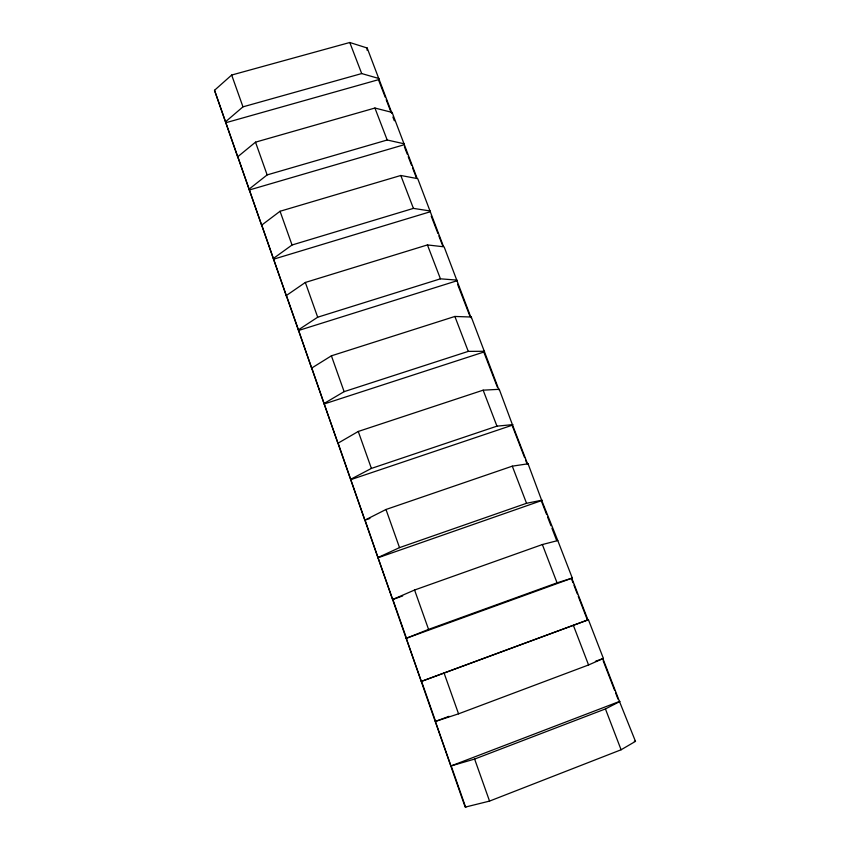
<?xml version="1.0" encoding="UTF-8"?>
<svg xmlns="http://www.w3.org/2000/svg" width="850" height="850" viewBox="0 0 850 850"><rect width="100%" height="100%" fill="white"/><g stroke="black" fill="none" stroke-linecap="round" stroke-linejoin="round"><path stroke-width="1.27" d="M324.19 403.962L311.801 368.007L331.404 355.821L454.877 316.455L471.283 317.029L498.939 389.874L499.258 389.311L483.151 390.171L358.264 431.46L337.949 443.233L324.19 403.962L484.256 351.9M367.03 50.161L367.179 48.004L349.786 42.5L231.667 75.044L214.519 90.291L465.184 807.128L489.547 801.093L621.095 749.774L635.481 741.37L619.469 701.452L450.978 765.956L435.391 721.438L449.034 716.316M214.519 90.291L237.926 157.654L237.788 156.719L255.51 142.163L374.924 108.035L392.105 112.412L391.988 113.401L367.179 48.004M402.666 595.956L392.679 599.516L378.048 557.749L541.747 500.533L528.073 463.792L512.295 466.161L385.985 509.49L364.894 520.158L337.981 442.754M417.116 178.362L392.105 112.412M443.434 246.394L417.743 178.67L400.796 175.482L280.054 211.268L261.736 225.091L261.832 225.919L237.788 156.719M471.283 317.029L471.027 317.709L444.125 246.84L427.433 244.928L305.341 282.455L286.397 295.492L286.45 296.214L261.736 225.091M378.048 557.749L364.969 519.817M392.679 599.516L414.577 590.017L542.364 544.542L557.781 540.568L572.294 578.064L406.268 638.297L421.366 681.403L588.423 619.735L603.394 658.431L588.561 664.966L458.554 713.83L435.391 721.438M350.71 479.676L512.571 425.106L499.258 389.311M528.073 463.792L527.701 464.228L512.571 425.106M225.548 121.773L242.972 106.845L361.696 73.567L378.994 78.529M406.268 638.297L428.559 629.383L557.058 582.845L572.294 578.064M249.135 189.114L267.144 174.909L387.186 140.006L404.26 143.82M273.424 258.442L292.039 245.002L413.419 208.388L430.249 210.981M557.781 540.568L541.747 500.533M311.801 368.007L311.812 368.613L298.435 329.853L317.688 317.209L440.438 278.821L456.992 280.107M324.201 403.421L344.123 391.648L468.265 351.379L484.543 351.284M350.763 479.251L371.397 468.424L496.953 426.158L512.911 424.596M450.978 765.956L474.619 759.061L605.434 708.932L620.032 701.431M378.154 557.462L399.521 547.623L526.543 503.285L542.151 500.161M595.425 661.321L603.394 658.431M421.366 681.403L588.423 619.735M366.138 519.733L369.899 518.436M298.467 330.512L456.758 280.84M273.498 259.229L430.058 211.82M249.252 190.007L404.122 144.755M225.696 122.761L378.898 79.571M634.302 741.253L635.481 741.37M571.838 578.308L587.924 619.905M602.862 658.527L619.469 701.452M378.526 79.879L385.231 97.219M386.187 99.705L390.979 112.083M392.891 117.034L394.326 120.753M404.388 146.763L407.267 154.19M408.223 156.676L411.57 165.346M412.537 167.822L416.362 177.724M431.216 216.123L437.92 233.463M438.876 235.939L442.712 245.841M457.555 284.24L470.007 316.444M483.905 352.357L497.314 387.037M512.157 425.425L524.609 457.629M525.576 460.105L527.011 463.824M541.854 502.223L546.646 514.601M547.602 517.076L550.959 525.746M551.916 528.222L556.707 540.611M571.551 579.009L572.996 582.718M573.952 585.204L577.299 593.874M578.266 596.349L587.361 619.873M603.171 660.747L614.667 690.476M615.623 692.952L618.014 699.146M349.786 42.5L361.696 73.567M374.924 108.035L387.186 140.006M400.796 175.482L413.419 208.388M427.433 244.928L440.438 278.821M454.877 316.455L468.265 351.379M483.151 390.171L496.953 426.158M512.295 466.161L526.543 503.285M542.364 544.542L557.058 582.845M573.399 625.43L588.561 664.966M605.434 708.932L621.095 749.774M231.667 75.044L242.972 106.845M255.51 142.163L267.144 174.909M280.054 211.268L292.039 245.002M305.341 282.455L317.688 317.209M331.404 355.821L344.123 391.648M358.264 431.46L371.397 468.424M385.985 509.49L399.521 547.623M414.577 590.017L428.559 629.383M444.114 673.157L458.554 713.83M474.619 759.061L489.547 801.093M286.397 295.492L298.435 329.853M392.817 599.303L406.428 638.159M421.558 681.349L435.604 721.459M451.233 766.062L465.747 807.5"/></g></svg>
